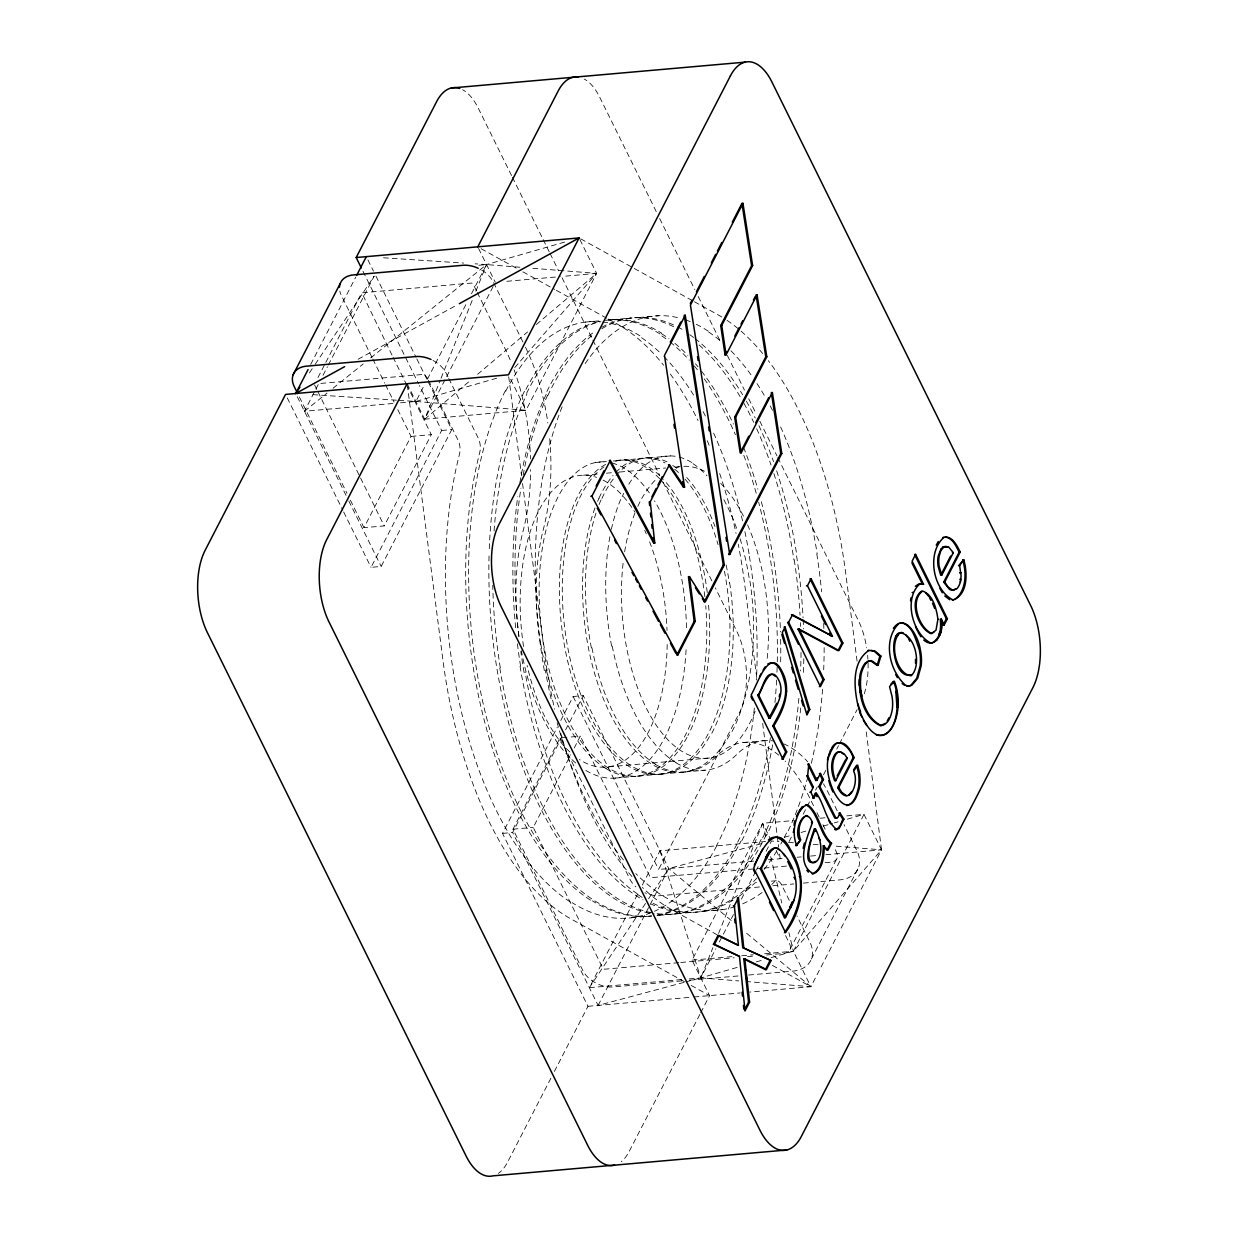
<?xml version="1.0" encoding="UTF-8"?>
<svg xmlns="http://www.w3.org/2000/svg" width="1238" height="1238" viewBox="0 0 1238 1238"><rect width="100%" height="100%" fill="white"/><g stroke="black" fill="none" stroke-linecap="round" stroke-linejoin="round"><path stroke-width="0.75" stroke-dasharray="5 3.75" d="M476.398 290.698L472.885 283.641L471.554 283.053L361.806 292.802L392.214 355.554M579.926 239.615L596.623 273.397L525.995 410.273L424.68 419.187L440.326 380.097M441.038 378.317L473.024 298.343M475.872 291.24L486.534 264.576L566.137 241.658M685.867 981.889L700.801 977.881L712.887 947.674M718.582 933.452L762.654 823.27L793.249 820.577M310.707 364.436L355.724 277.188M317.98 377.559L324.944 364.049M325.826 362.363L361.573 293.081M392.864 403.48L304.455 411.264L318.584 383.888M322.994 375.331L327.42 366.773M328.302 365.071L374.201 276.089L313.694 366.525M400.539 402.814L415.922 401.452L423.86 386.055M427.389 379.215L466.231 303.929M471.523 293.669L486.534 264.576L520.703 267.315M406.668 384.786L431.304 434.646L384.229 525.902L363.972 527.682L411.047 436.426L397.444 408.911M407.147 383.718L424.68 419.187L494.426 284.028M416.835 358.881L451.777 429.571L381.165 566.447L371.029 567.344L441.656 430.468L419.434 385.513M554.392 1071.412L587.988 1006.308L502.52 833.391L557.255 727.31M560.783 720.47L573.132 696.514L583.268 695.617L668.737 868.55L732.416 921.474M681.859 980.898L613.15 986.949A24.605 16.806 27.3 0 1 582.665 970.205L512.981 829.197L560.056 737.941L567.437 737.291M683.995 982.384L598.109 1005.426L512.656 832.493L562.083 736.687M565.611 729.832L583.268 695.617M678.811 962.669L604.392 969.215L602.937 968.41L533.253 827.417L570.733 754.747M574.231 748L580.328 736.161L569.279 737.136M681.581 979.568L589.35 987.692L638.777 891.871M642.321 885.031L659.978 850.815L765.657 841.515M550.864 1078.267L507.549 1162.203A58.573 29.078 85 0 1 498.388 1173.376M753.586 861.075L658.601 869.447L739.04 713.552A58.573 29.078 85 0 0 736.734 631.194L715.332 587.88M598.109 1005.426L649.316 906.185M650.198 904.483L668.737 868.55L763.954 843.001M700.723 1012.746L709.575 995.615L692.042 960.146L762.654 823.27L770.624 839.395M689.272 978.902L700.801 977.881L715.812 948.788M719.34 941.948L733.469 914.573M741.407 899.175L755.536 871.8M756.418 870.097L758.182 866.662M766.121 851.264L771.429 841.004L779.012 841.608M699.841 1014.464L629.136 1151.51A58.573 29.078 85 0 1 621.244 1161.724M789.024 841.608L792.568 834.752M803.168 814.202L811.122 798.789M815.548 790.215L817.312 786.795M823.502 774.802L826.148 769.665M836.749 749.098L838.528 745.678M839.41 743.961L857.083 709.699M790.061 949.391L837.136 858.135M811.37 959.063L858.445 867.807M309.454 372.87L312.626 368.104M589.35 987.692L647.567 900.32M648.619 898.726L668.737 868.55M514.76 367.562L596.623 273.397L530.189 268.073M424.68 419.187L470.239 380.561M477.589 374.325L527.558 331.97M536.364 324.495L596.623 273.397L562.207 276.43M304.455 411.264L327.033 393.08M333.053 388.221L363.152 363.987M370.673 357.921L486.534 264.576L475.083 263.818M358.107 359.252L457.642 304.61M398.744 400.323L415.922 401.452L499.224 377.466M784.381 837.275L791.778 835.139M801.048 832.478L808.445 830.342M823.255 826.086L832.509 823.409M834.366 822.883L838.064 821.815M847.318 819.154L863.985 814.356L881.518 849.825L810.89 986.701L749.717 992.087M659.978 850.815L700.801 977.881L737.833 967.218M756.341 961.895L763.738 959.76M771.15 957.624L793.357 951.233L881.518 849.825L865.966 729.708M478.843 265.257L486.534 264.576M506.775 281.305L560.303 276.6M585.125 322.097L599.857 320.812M611.881 319.729L632.138 317.949M638.653 317.547L658.91 315.767M320.874 383.409L424.479 374.294L427.621 378.519M441.656 430.468L451.777 429.571M411.047 436.426L431.304 434.646M595.308 462.563L606.357 461.604M613.212 461.016L670.331 455.955M583.5 475.206L598.79 473.86M606.434 473.195L612.176 472.684M619.82 472.018L665.704 467.979M675.252 467.128L679.074 466.803M743.512 742.475L763.784 740.695M608.678 766.848L710.008 757.935M615.007 778.129L635.264 776.334M638.297 776.071L658.57 774.292M661.603 774.029L681.859 772.249M684.893 771.97L705.149 770.191M512.981 829.197L533.253 827.417M502.52 833.391L512.656 832.493M820.005 818.225L825.746 817.714M846.777 815.873L863.985 814.356L793.357 951.233L810.89 986.701L748.247 981.688M768.411 859.776L784.01 858.398M797.164 857.253L801.218 856.897M810.581 856.062L816.507 855.551M825.916 854.715L881.518 849.825L834.056 846.018M762.159 868.225L650.507 877.696L580.328 736.161M764.063 868.055L786.966 866.043M825.142 862.685L830.868 862.174A11.715 8.001 27.3 0 0 836.609 852.425L834.056 847.225M771.305 881.177L776.83 880.682M759.482 886.965L660.225 895.693A24.605 16.806 27.3 0 1 644.952 892.799M772.837 885.789L793.821 883.947M803.369 883.112L839.627 879.909A35.144 24.002 27.3 0 0 856.882 850.63L844.053 824.663M631.395 917.745L651.668 915.965A298.807 151.841 84.9 0 1 592.429 900.893M690.402 912.514L656.295 915.625A298.807 152.104 85.1 0 0 740.943 841.144M702.333 911.416L722.605 909.636M692.042 960.146L734.103 956.448M741.748 955.767L753.215 954.761M764.682 953.755L793.357 951.233L788.916 932.678M680.73 962.499L734.165 957.794M747.52 956.618L753.246 956.107M766.616 954.947L783.793 953.43A11.715 8.001 27.3 0 0 789.534 943.665L785.263 935.015M689.489 980.233L739.117 975.869M748.65 975.033L792.552 971.165A35.144 24.002 27.3 0 0 809.807 941.886L796.963 915.919M587.988 1006.308L692.475 997.116M693.961 996.992L740.154 992.922M383.486 257.783L463.631 263.075M312.874 394.659L396.841 400.199M415.922 401.452L525.995 410.273L509.313 376.491M788.513 842.366L794.192 842.83M813.18 844.347L818.875 844.811M700.801 977.881L738.761 980.914M580.761 238.857L632.603 267.532M634.274 268.46L692.8 300.849M694.472 301.778L717.885 314.731A310.475 154.085 85 0 1 725.53 319.358M481.118 248.699L516.231 268.12M522.916 271.834L554.686 289.413M556.357 290.342L606.527 318.104M608.198 319.017L616.57 323.644A310.475 154.085 85 0 1 663.614 365.225M717.251 934.876L672.095 909.899A310.475 154.085 85 0 1 642.321 887.398M772.435 965.423L810.89 986.701L744.255 931.316M684.49 981.734L570.78 918.813A310.475 154.085 85 0 1 442.941 660.164L407.642 387.525M691.175 985.433L709.575 995.615M656.248 211.621L599.734 97.276A58.573 29.078 85 0 0 584.243 79.046M659.668 218.553L694.781 289.584M698.201 296.516L721.321 343.297M727.31 355.414L744.44 390.063M748.711 398.729L756.418 414.328M759.853 421.26L776.969 455.909M777.835 457.642L858.321 620.486A58.573 29.078 85 0 1 866.646 647.768M837.198 810.828L828.655 793.512A152.305 75.58 85 0 0 823.502 783.871M511.542 175.548L478.147 107.969A58.573 29.078 85 0 0 462.656 89.755M512.393 177.282L542.368 237.913M543.219 239.646L549.208 251.778M550.074 253.511L558.632 270.828M562.052 277.761L592.027 338.392M592.878 340.125L659.668 475.268M663.104 482.201L711.896 580.947M813.521 805.675L808.383 795.291A152.305 75.58 85 0 0 785.155 761.138M816.941 812.608L819.51 817.792M822.93 824.725L825.498 829.909M478.564 248.451L495.308 282.31M776.211 850.676L780.188 858.739L778.95 849.206M522.916 342.028L493.281 282.063A24.605 16.806 27.3 0 0 478.069 268.213M789.271 900.336L781.565 884.768A11.715 5.819 85 0 0 774.462 881.812A298.822 152.104 85.1 0 1 771.769 884.396M477.249 292.416L505.181 348.946A152.305 75.58 85 0 1 511.433 362.935M447.893 376.739L446.191 373.303A24.605 16.806 27.3 0 0 430.994 359.453M448.744 378.457L478.379 438.407A11.715 5.819 85 0 1 479.71 452.566A298.822 146.842 84.1 0 0 473.875 671.383A298.807 150.618 84.2 0 0 592.368 901.372M428.472 380.236L458.106 440.202A11.715 5.819 85 0 1 459.453 454.346A298.822 146.842 84.1 0 0 453.603 673.178A298.807 150.618 84.2 0 0 572.111 903.167M367.918 259.872L373.489 271.168M375.934 276.105L415.983 357.148M363.028 271.37L418.568 383.78M573.132 696.514L658.601 869.447M393.065 357.271L405.816 383.068M371.957 357.333L341.363 295.433A24.605 16.806 27.3 0 1 339.846 291.24M372.808 359.051L384.693 383.13M385.544 384.848L394.055 402.041M560.056 737.941L629.755 878.949A24.605 16.806 27.3 0 0 635.852 886.841M314.545 384.894L317.098 390.047M317.934 391.781L384.229 525.902M299.379 396.996L346.965 493.297M350.369 500.167L363.972 527.682M297.29 396.748L347.924 499.208M348.776 500.926L381.165 566.447M287.278 397.878L342.833 510.273M343.684 512.006L371.029 567.344M762.654 823.27L766.214 838.111M770.67 856.65L781.797 903.013M857.067 661.077L845.724 573.38A310.475 154.085 85 0 0 768.318 360.645M756.743 677.619L744.394 582.293A310.475 154.085 85 0 0 738.235 544.163M762.67 723.379L776.984 833.963M777.232 835.867L778.702 847.303M508.725 376.708L521.554 475.841M522.544 483.47L544.271 651.25A310.475 154.085 85 0 0 554.624 709.157M867.606 655.335A58.573 29.078 85 0 1 867.9 659.173M868.07 662.98A58.573 29.078 85 0 1 864.031 694.58M651.033 912.716A298.807 151.841 84.9 0 1 572.157 902.672M716.632 846.018A298.807 151.841 84.9 0 1 654.453 911.276M736.904 844.239A298.807 151.841 84.9 0 1 655.32 915.455M749.392 556.404A298.807 149.721 85.9 0 1 756.433 680.033M754.329 708.074A298.807 149.721 85.9 0 1 716.493 845.74M777.278 661.711A298.807 149.721 85.9 0 0 769.649 554.609A298.807 146.069 85.8 0 0 758.662 502.257M777.139 667.236A298.807 149.721 85.9 0 1 776.938 672.745M776.597 680.08A298.807 149.721 85.9 0 1 774.926 702.936M770.407 737.693A298.807 149.721 85.9 0 1 736.749 843.945M641.578 337.726A298.807 146.069 85.8 0 1 661.34 353.96M663.908 356.529A298.807 146.069 85.8 0 1 694.797 397.089M703.076 411.589A298.807 146.069 85.8 0 1 705.737 416.664M713.645 433.13A298.807 146.069 85.8 0 1 742.877 522.343M744.905 531.659A298.807 146.069 85.8 0 1 749.485 556.357M661.835 335.947A298.807 146.069 85.8 0 1 668.535 340.775M670.006 341.92A298.807 146.069 85.8 0 1 689.256 360.15M694.255 365.922A298.807 146.069 85.8 0 1 697.613 370.069M704.221 378.843A298.807 146.069 85.8 0 1 735.387 434.662M743.775 455.274A298.807 146.069 85.8 0 1 756.728 495.076M505.677 391.193A298.822 144.892 85.1 0 1 600.941 321.803M602.72 321.988A298.822 144.892 85.1 0 1 641.655 336.937M525.933 389.413A298.822 144.892 85.1 0 1 600.198 321.261M605.382 320.363A298.822 144.892 85.1 0 1 661.912 335.158M505.414 390.651A298.822 146.796 84.1 0 0 477.868 677.387A298.822 150.68 84.2 0 0 591.563 898.742A298.807 152.104 85.1 0 0 650.77 916.12M489.041 555.955A298.822 146.796 84.1 0 0 498.125 675.608A298.822 150.665 84.2 0 0 611.82 896.962A298.807 152.104 85.1 0 0 654.329 913.907M489.273 548.682A298.822 146.796 84.1 0 1 525.686 388.871M761.215 839.364A298.807 152.104 85.1 0 1 658.059 914.309M773.998 561.619A298.807 150.247 85.7 0 1 780.466 631.922M780.652 639.381A298.807 150.247 85.7 0 1 780.621 663.522M772.636 744.812A298.807 150.247 85.7 0 1 741.283 841.809M794.254 559.839A298.807 150.247 85.7 0 1 800.058 615.224M800.444 622.683A298.807 150.247 85.7 0 1 800.599 626.413M801.017 652.472A298.807 150.247 85.7 0 1 800.615 670.965M798.881 698.34A298.807 150.247 85.7 0 1 761.54 840.029M661.587 333.703A298.822 145.883 85.7 0 1 669.031 338.779M674.911 343.375A298.822 145.883 85.7 0 1 687.879 355.43M695.447 363.786A298.822 145.883 85.7 0 1 697.938 366.758M701.497 371.214A298.822 145.883 85.7 0 1 733.422 424.061M743.543 447.32A298.822 145.883 85.7 0 1 757.904 489.304M761.355 501.792A298.822 145.883 85.7 0 1 773.657 561.758M699.114 344.953A298.822 145.883 85.7 0 1 741.144 398.404M743.899 403.232A298.822 145.883 85.7 0 1 753.679 422.282M756.65 428.688A298.822 145.883 85.7 0 1 771.057 465.101M773.889 473.612A298.822 145.883 85.7 0 1 793.929 559.963M526.614 393.282A298.807 144.722 85.1 0 1 599.749 321.741M608.384 320.085A298.807 144.722 85.1 0 1 661.634 333.13M546.886 391.502A298.807 144.722 85.1 0 1 595.509 331.103M601.776 327.281A298.807 144.722 85.1 0 1 674.122 326.987M500.307 667.87A298.807 146.022 84.3 0 1 492.755 585.234M494.07 530.947A298.807 146.022 84.3 0 1 526.97 393.963M520.579 666.075A298.807 146.022 84.3 0 1 517.205 642.151M515.642 627.651A298.807 146.022 84.3 0 1 517.747 496.639M519.898 482.65A298.807 146.022 84.3 0 1 547.242 392.183M499.796 668.056A298.822 150.634 84.2 0 0 617.932 898.788A298.822 152.119 85.1 0 0 653.37 913.056M520.053 666.276A298.822 150.634 84.2 0 0 638.204 897.008A298.822 152.119 85.1 0 0 643.048 899.902M766.307 834.706A298.822 152.119 85.1 0 1 657.115 913.644M757.006 877.912A298.822 152.119 85.1 0 1 651.188 904.096M786.563 832.926A298.822 152.119 85.1 0 1 784.01 838.018M783.143 839.689A298.822 152.119 85.1 0 1 779.584 846.188M776.83 850.893A298.822 152.119 85.1 0 1 763.923 869.68M796.56 555.831A298.807 150.2 85.8 0 1 803.075 617.747M803.168 619.604A298.807 150.2 85.8 0 1 803.555 628.904M803.802 658.662A298.807 150.2 85.8 0 1 803.261 675.267M800.754 707.904A298.807 150.2 85.8 0 1 766.616 835.31M816.817 554.036A298.807 150.2 85.8 0 1 821.583 591.779M823.688 623.395A298.807 150.2 85.8 0 1 823.874 628.997M824.152 647.613A298.807 150.2 85.8 0 1 823.688 669.804M822.558 689.226A298.807 150.2 85.8 0 1 811.169 764.063M807.934 776.721A298.807 150.2 85.8 0 1 786.873 833.514M689.736 334.709A298.807 146.641 85.8 0 1 693.713 337.587M695.029 338.578A298.807 146.641 85.8 0 1 742.614 394.736M746.344 401.127A298.807 146.641 85.8 0 1 755.257 418.011M758.909 425.64A298.807 146.641 85.8 0 1 773.533 461.681M776.659 470.858A298.807 146.641 85.8 0 1 796.901 555.676M708.678 332.016A298.807 146.641 85.8 0 1 720.593 341.1M730.993 350.818A298.807 146.641 85.8 0 1 752.704 377.219M756.975 383.548A298.807 146.641 85.8 0 1 765.688 397.723M770.237 405.94A298.807 146.641 85.8 0 1 772.914 411.031M780.605 426.971A298.807 146.641 85.8 0 1 817.173 553.897M547.784 395.665A298.807 144.8 85.1 0 1 593.992 334.059M601.73 328.813A298.807 144.8 85.1 0 1 674.246 325.254M677.588 326.894A298.807 144.8 85.1 0 1 683.809 330.345M585.172 363.554A298.807 144.8 85.1 0 1 680.219 318.243M685.573 319.884A298.807 144.8 85.1 0 1 690.943 321.911M696.298 324.325A298.807 144.8 85.1 0 1 708.724 331.505M524.092 672.482A298.807 146.734 84.1 0 1 520.78 651.436M518.908 636.719A298.807 146.734 84.1 0 1 520.935 488.221M523.163 475.052A298.807 146.734 84.1 0 1 547.583 395.278M544.349 670.702A298.807 146.734 84.1 0 1 559.684 413.136M560.319 411.434A298.807 146.734 84.1 0 1 562.284 406.389M637.384 893.898A298.807 149.473 84.1 0 1 525.082 672.079M657.657 892.118A298.807 149.473 84.1 0 1 635.821 873.626M623.426 859.899A298.807 149.473 84.1 0 1 557.131 722.698M551.111 698.866A298.807 149.473 84.1 0 1 545.339 670.3M733.097 900.119A298.822 152.104 85.1 0 1 650.213 901.945M642.151 897.395A298.822 152.104 85.1 0 1 637.353 894.285M738.916 896.358A298.822 152.104 85.1 0 0 754.19 883.607A11.715 5.819 85 0 1 757.842 882.725M735.264 906.634A298.822 152.104 85.1 0 1 657.61 892.505M762.051 892.505A298.822 152.104 85.1 0 1 740.432 904.761M518.923 636.208A158.278 77.081 83.3 0 1 522.606 532.882A152.305 75.58 85 0 0 530.653 469.651M514.064 369.806A152.305 75.58 85 0 1 530.529 458.911M540.557 643.481A158.278 77.081 83.3 0 1 542.878 531.102A152.305 75.58 85 0 0 549.564 437.354M525.454 347.166A152.305 75.58 85 0 1 547.861 423.04M575.608 762.933A158.278 80.78 83.5 0 1 521.368 650.646M606.109 768.612A158.278 80.78 83.5 0 1 540.681 643.451M585.837 770.438A158.278 82.358 85.2 0 0 664.682 737.771A158.278 79.959 86.7 0 0 686.177 647.923M606.109 768.643A158.278 82.358 85.2 0 0 684.939 735.991A158.278 79.959 86.7 0 0 705.722 605.769M686.471 627.759A158.278 79.959 86.7 0 0 683.144 587.601A158.278 76.122 86.4 0 0 654.515 500.833M704.824 596.654A158.278 79.959 86.7 0 0 703.401 585.822A158.278 76.122 86.4 0 0 660.875 480.081M649.346 492.863A158.278 76.122 86.4 0 0 626.645 469.713A158.278 74.682 84.7 0 0 612.872 463.244M659.591 478.704A158.278 76.122 86.4 0 0 646.917 467.918A158.278 74.682 84.7 0 0 615.565 460.784M604.005 461.82A158.278 74.682 84.7 0 0 555.645 501.823A158.278 77.081 83.3 0 0 544.968 651.498A158.278 80.903 83.5 0 0 609.142 768.489A158.278 82.358 85.2 0 0 687.941 735.558M605.645 464.42A158.278 74.682 84.7 0 0 575.902 500.044A158.278 77.081 83.3 0 0 565.224 649.702A158.278 80.919 83.5 0 0 629.399 766.693A158.278 82.358 85.2 0 0 708.198 733.778A158.278 79.959 86.7 0 0 726.536 583.516A158.278 76.122 86.4 0 0 723.673 567.298M707.254 592.507A158.278 79.959 86.7 0 0 706.264 585.295A158.278 76.122 86.4 0 0 663.661 479.71M708.585 605.243A158.278 79.959 86.7 0 1 687.926 735.542M659.761 475.702A158.278 76.122 86.4 0 0 649.687 467.577A158.278 74.682 84.7 0 0 611.587 462.718M674.71 469.264A158.278 76.122 86.4 0 1 678.703 472.684M685.032 479.168A158.278 76.122 86.4 0 1 718.071 544.612M603.943 466.958A158.278 74.682 84.7 0 0 578.719 499.966A158.278 77.081 83.3 0 0 568.165 649.702A158.278 80.919 83.5 0 0 632.432 766.523A158.278 82.358 85.2 0 0 711.185 733.345M598.975 498.187A158.278 74.682 84.7 0 1 613.073 475.423M615.75 472.467A158.278 74.682 84.7 0 1 665.069 462.935M594.983 507.967A158.278 77.081 83.3 0 0 588.437 647.923A158.278 80.903 83.5 0 0 652.705 764.744A158.278 82.358 85.2 0 0 731.457 731.565M597.598 501.359A158.278 77.081 83.3 0 1 598.991 498.202M729.662 582.881A158.278 80.439 86.5 0 1 711.479 733.933M749.934 581.102A158.278 80.439 86.5 0 1 731.751 732.153M672.714 465.457A158.278 76.122 86.4 0 1 677.496 468.908M686.703 477.543A158.278 76.122 86.4 0 1 714.991 526.46M726.149 565.023A158.278 76.122 86.4 0 1 729.399 583.005M692.986 463.677A158.278 76.122 86.4 0 1 706.96 475.748M723.859 499.765A158.278 76.122 86.4 0 1 737.136 529.802M740.061 538.685A158.278 76.122 86.4 0 1 749.655 581.21M622.203 496.624A158.278 74.914 85 0 1 623.766 493.343M628.796 484.213A158.278 74.914 85 0 1 677.403 456.683M679.182 457.085A158.278 74.914 85 0 1 693.017 463.244M601.947 498.403A158.278 74.914 85 0 1 614.868 476.97M615.982 475.624A158.278 74.914 85 0 1 667.855 462.254M591.377 647.923A158.278 77.081 83.3 0 1 596.004 513.089M599.084 504.547A158.278 77.081 83.3 0 1 601.807 498.125M611.649 646.143A158.278 77.081 83.3 0 1 609.947 536.348M611.371 529.307A158.278 77.081 83.3 0 1 622.064 496.345M655.738 764.372A158.278 80.253 83.4 0 1 591.934 647.691M676.01 762.593A158.278 80.238 83.4 0 1 612.191 645.896M655.722 764.573A158.278 82.358 85.2 0 0 715.904 756.851A152.305 75.58 85 0 1 778.748 755.18M675.994 762.794A158.278 82.358 85.2 0 0 736.161 755.056A152.305 75.58 85 0 1 773.673 740.989M783.639 743.852A152.305 75.58 85 0 1 807.718 761.803M670.331 374.031A310.475 154.085 85 0 1 698.031 420.533M707.254 440.697A310.475 154.085 85 0 1 710.148 447.707M719.68 473.489A310.475 154.085 85 0 1 736.053 533.454M631.953 876.519A310.475 154.085 85 0 1 560.752 733.283M727.062 320.363A310.475 154.085 85 0 1 739.69 329.989M741.036 331.134A310.475 154.085 85 0 1 762.654 353.511M667.174 644.518A146.455 72.686 85 0 1 579.399 759.498M569.913 752.008A146.455 72.686 85 0 1 527.125 665.471M523.55 646.515A146.455 72.686 85 0 1 596.561 477.342M603.092 480.127A146.455 72.686 85 0 1 634.97 512.253M644.719 530.359A146.455 72.686 85 0 1 646.267 533.795M649.579 541.795A146.455 72.686 85 0 1 667.019 630.405M755.134 711.308A146.455 72.686 85 0 1 664.945 736.579A146.455 72.686 85 0 1 623.379 560.783M624.648 551.777A146.455 72.686 85 0 1 635.574 511.526M637.818 506.373A146.455 72.686 85 0 1 657.192 478.27M675.205 467.732A146.455 72.686 85 0 1 704.422 471.214M720.733 483.439A146.455 72.686 85 0 1 744.44 518.088M747.582 524.881A146.455 72.686 85 0 1 767.018 660.164"/><path stroke-width="1.5" d="M868.039 650.399L875.281 651.188L880.883 656.094L878.129 665.286L871.552 660.643L868.442 660.844L865.022 663.336A32.188 15.97 85 0 0 860.07 674.447C857.501 692.336 862.994 717.591 880.404 725.731L885.232 723.394M869.447 660.767L866.027 663.259A32.188 15.97 85 0 0 861.091 674.354C858.46 692.274 864.016 717.483 881.41 725.638C888.451 724.292 890.973 716.245 892.18 710.101A22.392 11.111 85 0 0 892.056 696.561L889.534 686.564L894.409 681.411C908.444 717.266 880.543 767.405 858.507 708.059M800.181 809.59L802.193 806.913C795.013 818.225 791.484 832.632 796.684 845.523L795.663 845.616L800.615 839.921C797.566 831.812 798.68 820.624 806.278 815.548M805.706 804.979L807.996 804.994C819.865 814.341 820.392 833.019 831.534 843.279L827.974 850.166L823.332 845.755C822.852 855.272 822.527 869.695 812.236 873.904M824.353 845.662C823.874 855.179 823.549 869.602 813.258 873.811C794.935 863.257 807.455 837.352 812.422 822.45C805.149 803.756 792.831 831.1 799.593 839.998M767.885 663.893C777.433 659.018 782.478 673.89 784.319 680.761C789.179 696.886 780.28 712.237 772.806 725.87L785.712 751.961L781.921 759.296L782.942 759.219L786.718 751.884L773.827 725.793C783.917 709.823 791.995 689.365 781.952 671.306C769.169 645.06 756.557 686.781 751.141 694.889L782.942 759.219M860.302 679.523L860.162 685.14L859.157 685.218L859.28 679.616M836.764 829.522C825.947 821.336 824.353 804.019 816.399 793.233L815.393 793.31L812.793 798.34L813.815 798.247L810.782 792.134L813.381 787.105L807.671 775.561L808.801 764.063L807.795 764.156L815.842 780.451L816.863 780.358L820.438 773.425L819.417 773.518L822.45 779.631L818.875 786.563L834.675 817.807A3.714 1.842 85 0 0 835.836 818.256L837.971 817.297L839.983 812.995L838.977 813.087L842.877 819.185L840.231 825.622L836.996 829.383L834.691 829.352L835.805 829.816L839.178 828.47L843.883 819.092L839.983 812.995M894.409 681.411L893.387 681.504C900.784 695.926 899.005 739.365 876.365 735.062M910.549 600.832L910.936 597.892M793.852 831.534L793.125 832.122L794.131 832.029L794.285 828.547M900.181 632.633C888.575 642.832 896.173 674.261 911.137 675.778C922.387 665.301 914.944 633.144 899.159 632.726L897.519 633.918L897.117 636.255L896.049 635.914C889.905 646.499 896.389 680.111 911.741 674.586M931.827 643.002C940.586 639.087 941.251 627.48 940.261 619.201L941.267 619.124L944.176 624.973L943.155 625.066L946.374 618.83L914.573 554.5L915.594 554.407L947.38 618.737L944.176 624.973M923.749 640.061C936.16 650.94 944.888 629.291 941.267 619.124M945.43 537.075C952.827 538.236 956.092 546.268 959.171 552.148L943.712 582.123L949.453 589.35L951.651 590.247L956.618 588.932A19.607 9.734 85 0 0 960.317 582.108L961.106 575.98L959.62 565.627L963.737 559.684L958.614 565.72L959.62 565.627M827.417 760.117L828.268 756.449M779.197 696.623L779.801 694.054M943.867 537.416C926.21 552.798 932.926 590.526 953.337 600.043M794.146 823.626L794.827 820.809M803.122 848.309L804.39 843.093M919.973 583.81C903.214 598.325 912.251 634.057 931.038 643.126M815.424 828.795C793.187 880.063 835.108 867.544 815.424 828.795L814.403 828.887C813.01 832.617 799.392 869.324 815.811 861.4M878.129 665.286L877.123 665.379L879.878 656.186L874.26 651.281L871.134 650.229M792.676 901.759L790.633 907.655L785.496 917.59L784.49 917.683L760.225 868.581C765.548 862.515 766.477 847.396 777 847.906C794.177 859.915 803.199 889.905 789.612 907.748L792.428 901.728M939.874 631.891L938.853 635.125L939.874 635.048L940.88 631.813M828.686 754.623L829.692 754.53C819.138 774.013 847.69 834.335 859.435 787.647A24.11 11.962 85 0 0 859.373 772.233L857.702 765.177L853.601 771.119C859.76 782.772 848.819 809.064 837.693 787.616L838.699 787.523L854.143 757.594C850.97 751.296 845.956 740.045 837.058 743.295C833.53 743.048 825.142 765.811 830.698 749.671M790.633 907.655L794.146 900.134M796.421 816.399L798.479 812.298M293.174 374.665L340.264 283.409M361.31 267.919L356.188 257.535L436.612 101.655A58.573 29.078 85 0 1 459.793 88.471M344.613 366.665L295.696 393.529L308.061 369.574M356.606 275.47L366.324 256.653M407.147 383.718L326.724 539.598A58.573 29.078 85 0 0 329.014 621.971L587.617 1145.181A58.573 29.078 85 0 0 614.543 1165.159M477.775 246.842L558.199 90.962A58.573 29.078 85 0 1 578.486 77.05M356.188 257.535L579.09 237.928L508.478 374.805L285.56 394.411L205.137 550.306A58.573 29.078 85 0 0 207.427 632.664L466.03 1155.89A58.573 29.078 85 0 0 492.956 1175.852L786.795 1149.994M596.128 486.07L604.051 470.703M670.392 342.137L680.761 322.019M690.293 303.558L692.042 300.169M696.421 291.688L704.298 276.414M711.308 262.843L715.672 254.347M717.436 250.958L721.8 242.478M732.308 222.113L741.949 203.45L742.955 203.357L752.627 265.582L721.739 325.455L726.087 354.857L725.066 354.95L720.717 325.548L751.605 265.675L741.949 203.45M702.348 598.619L704.345 601.761L705.351 601.668L689.442 576.614L688.421 576.707L694.193 621.43L676.815 655.088L677.836 655.01L591.857 496.221L610.349 460.381L609.328 460.474L653.757 543.203L654.778 543.111L650.26 501.808L669.433 464.652L684.568 487.23L683.546 487.323L668.412 464.745M704.345 601.761L723.286 565.039L684.227 315.319L685.233 315.226L664.481 355.445L684.568 487.23M742.955 203.357L690.433 305.167L729.724 554.438L728.702 554.531L780.76 453.634L771.336 392.539M651.853 496.84L656.217 488.391M657.966 485.017L662.315 476.568M725.066 354.95L726.845 351.515M734.815 336.071L739.241 327.482M741.005 324.047L742.785 320.627M753.4 300.029L755.18 296.594M726.087 354.857L757.068 294.783L756.062 294.876L765.78 356.884L734.66 417.221L740.2 452.891L741.206 452.799L772.357 392.446L781.782 453.541L729.724 554.438M741.206 452.799L735.666 417.129L766.802 356.807L757.068 294.783M741.067 451.22L748.851 436.116M755.768 422.715L768.736 397.568M677.836 655.01L695.199 621.337L689.442 576.614M705.351 601.668L724.292 564.946L685.233 315.226M785.093 627.062L782.292 632.494L806.928 714.96L809.745 709.498L785.093 627.062L784.072 627.155M798.061 629.121L799.067 629.043L824.028 679.554L820.407 686.595L788.606 622.265L792.49 614.744L832.416 636.255L807.455 585.729L811.076 578.734L810.054 578.811L841.855 643.141L837.971 650.662L798.061 629.121L823.022 679.647L819.386 686.688M770.036 718.133L758.693 695.168C762.299 689.442 769.835 663.522 778.191 679.074C785.697 692.29 776.381 706.681 770.036 718.133L769.03 718.226L757.671 695.245C762.5 690.974 765.749 666.942 775.561 676.49M769.03 718.226L776.706 703.323M811.076 578.734L842.861 643.064L838.977 650.584L799.067 629.043M806.619 713.692L808.739 709.591L784.629 628.997M743.79 958.955L744.812 958.877L749.563 1002.161L745.028 1010.966L739.473 956.401L713.444 944.331L717.947 935.603L718.969 935.51L738.421 945.368L734.304 905.767L738.452 897.736L737.446 897.829L742.723 947.565L771.026 960.564L766.415 969.509L765.394 969.602L743.79 958.955L748.557 1002.254L744.765 1009.589M754.298 865.145L759.931 854.235M713.444 944.331L714.465 944.254L718.969 935.51M915.594 554.407L912.112 561.17L923.533 584.259L920.701 583.81M785.496 917.59L761.231 868.488L769.912 852.146L774.586 847.891M815.842 780.451L817.281 777.681M813.815 798.247L816.399 793.233M836.548 817.838L835.836 818.256L836.857 818.163A3.714 1.842 85 0 1 835.696 817.73L819.881 786.486L823.456 779.553L820.438 773.425M837.167 775.963L845.461 759.915M941.561 573.658L950.66 556.017M835.696 780.698L847.303 758.213L844.254 753.927L840.478 751.776A15.862 7.877 85 0 0 835.65 754.716C831.178 762.639 832.276 772.574 835.696 780.698L834.691 780.791C831.255 772.667 830.156 762.732 834.644 754.809A15.862 7.877 85 0 1 839.472 751.868M941.747 575.159L953.322 552.721L948.571 546.917L945.12 546.36L941.066 548.713L938.095 556.466A17.317 8.589 85 0 0 938.11 566.339L940.725 575.252L941.747 575.159L939.131 566.246A17.317 8.589 85 0 1 939.116 556.373L940.787 550.833L943.526 547.134L942.52 547.211L947.565 546.995M837.693 787.616L853.121 757.687C850.986 748.742 838.126 735.295 831.534 748.356M943.712 582.123L944.718 582.03L960.193 552.055C956.943 545.447 952.007 534.785 942.845 537.509M784.49 917.683L788.761 909.404M765.394 969.602L770.005 960.657M831.534 843.279L830.528 843.372L826.969 850.258L823.332 845.755M785.496 932.508C803.741 908.259 807.439 875.08 790.184 849.175C775.576 819.525 759.869 852.177 753.71 868.178L785.496 932.508L784.49 932.601C799.934 910.611 806.882 881.92 793.233 857.145C789.674 848.742 779.522 830.094 768.396 839.998M759.498 676.83L761.2 673.534M760.813 852.595L762.577 849.283M887.259 720.949L888.977 717.731M765.579 858.213L768.906 852.239M936.253 545.138L938.249 541.548M898.525 633.825L897.117 636.255L896.049 635.914L897.519 633.918M763.15 670.207L765.115 666.88M851.759 791.577L848.85 795.075M295.696 393.529L299.936 387.169M853.616 769.726L856.696 765.27L858.352 772.311A24.11 11.962 85 0 1 858.414 787.739C856.773 794.533 854.282 803.57 846.668 805.629M796.684 845.523L800.615 839.921M893.387 628.27C905.612 611.634 918.782 638.065 920.236 649.269A25.565 12.689 85 0 1 921.18 665.812L917.714 678.269L911.926 685.14A25.967 12.891 85 0 1 905.334 685.032C889.224 670.687 882.415 639.69 898.989 623.364M800.181 810.844L803.214 806.82L806.712 804.886M799.175 810.936L803.214 806.82M769.912 852.146L766.43 856.495L766.585 858.12M935.789 640.433L936.795 640.356M890.958 684.072L893.387 681.504M915.346 586.255L918.952 583.903L923.533 584.259M933.87 631.953L930.914 633.639C917.962 628.099 908.274 600.91 921.567 591.13M954.854 599.501C966.584 590.464 966.584 572.823 962.715 559.777M953.833 590.093L955.612 589.025M459.329 303.681L579.09 237.928M869.045 650.306C851.311 662.067 853.941 688.421 858.259 706.619M785.65 691.423L786.672 691.33M952.332 600.136C968.101 595.416 967.636 572.683 963.737 559.684M794.425 825.019L793.79 825.034M451.205 88.006L745.044 62.148M751.605 265.675L752.627 265.582M720.717 325.548L721.739 325.455M765.78 356.884L766.802 356.807M734.66 417.221L735.666 417.129M780.76 453.634L781.782 453.541M590.836 496.314L591.857 496.221M650.26 501.808L649.254 501.901L649.656 505.661M723.286 565.039L724.292 564.946M952.316 552.813L953.322 552.721M959.171 552.148L960.193 552.055M806.449 585.822L807.455 585.729M959.883 579.198L960.889 579.105L960.317 582.108M912.143 592.507L913.149 592.414M694.193 621.43L695.199 621.337M792.49 614.744L791.469 614.837L832.416 636.255M788.606 622.265L787.6 622.358L798.479 644.364M946.374 618.83L947.38 618.737M841.855 643.141L842.861 643.064M879.878 656.186L880.883 656.094M823.022 679.647L824.028 679.554M757.671 695.245L758.693 695.168M808.739 709.591L809.745 709.498M772.806 725.87L773.827 725.793M785.712 751.961L786.718 751.884M846.281 758.306L847.303 758.213M853.121 757.687L854.143 757.594M807.671 775.561L806.65 775.653L812.36 787.198L813.381 787.105M822.45 779.631L823.456 779.553M818.875 786.563L819.881 786.486M809.776 792.227L810.782 792.134M842.877 819.185L843.883 819.092M811.416 822.543L812.422 822.45M760.225 868.581L761.231 868.488M733.298 905.86L734.304 905.767M738.421 945.368L717.947 935.603M742.723 947.565L771.026 960.564M748.557 1002.254L749.563 1002.161M900.537 622.637C912.592 624.385 915.625 639.783 919.215 649.362A25.565 12.689 85 0 1 920.174 665.905L916.693 678.362L910.905 685.233A25.967 12.891 85 0 1 906.464 685.898M901.202 632.355L903.4 633.005M783.499 840.463L780.219 838.064M806.124 815.548L807.95 816.616M870.531 660.721L877.123 665.379M952.656 590.155L948.091 587.075L944.718 582.03M846.39 795.616L841.948 792.475L838.699 787.523M775.978 847.984L779.615 849.732M714.465 944.254L739.473 956.401M744.812 958.877L766.415 969.509M806.975 805.071C818.86 814.434 819.37 833.097 830.528 843.372M949.747 599.718L944.78 596.004M902.146 683.577L904.313 685.109M779.213 838.141L782.478 840.556M841.422 752.472L843.248 754.019M925.699 592.739L928.655 596.252M806.851 870.268L808.368 872.125M905.612 634.769L907.485 637.276M783.267 853.771L784.753 855.907M695.385 587.663L699.362 593.931M918.163 632.401L920.917 636.781M863.304 720.098L866.677 725.514M818.844 838.049L820.175 840.184M793.976 877.324L795.338 879.568M929.429 597.629L930.976 600.415M939.859 588.313L942.304 592.723M814.403 828.887L815.749 831.302M895.708 674.54L897.411 677.65M597.242 508.137L600.894 514.9M614.621 540.232L616.447 543.606M631.999 572.327L633.825 575.701M635.667 579.09L637.493 582.464M639.319 585.837L641.145 589.211M645.725 597.66L647.551 601.034M653.045 611.17L658.523 621.306M660.349 624.695L664.93 633.129M670.423 643.265L675.902 653.401M610.349 460.381L654.778 543.111M908.413 638.529L909.837 641.222M828.826 820.407L830.512 823.765M911.911 562.903L922.511 584.351M821.428 616.137L825.576 624.556M829.739 632.974L831.41 636.332M808.801 764.063L816.863 780.358M815.393 793.31L817.065 796.715M750.971 696.669L752.642 700.058M753.524 869.958L755.211 873.347M769.432 902.131L773.611 910.595M297.677 393.56L294.273 386.674A24.605 16.806 27.3 0 1 306.343 366.185L415.72 356.559A24.605 16.806 27.3 0 1 430.994 359.453M915.47 626.645L917.482 630.962M859.59 712.113L861.818 716.91M787.739 861.478L791.159 868.983M831.023 787.585L832.926 791.949M859.667 690.696L861.385 694.657L860.812 696.174L861.818 696.081L860.689 690.603M932.524 603.2L934.705 608.431M857.795 703.726L860.611 712.02M781.828 634.413L784.567 643.574M791.686 667.406L793.326 672.899M795.508 680.235L798.247 689.396M801.543 700.399L803.183 705.892M828.795 780.698L830.404 786.13M697.52 356.637L698.108 360.444M708.616 427.033L709.204 430.839M726.01 537.4L726.598 541.207M673.952 424.294L674.524 428.116M682.68 481.597L683.546 487.323M895.848 691.284L896.977 707.177M650.476 513.166L650.894 516.927M651.714 524.432L652.116 528.177M653.138 537.571L653.757 543.203M745.616 969.71L746.777 980.542M738.452 897.736L743.729 947.472M734.676 919.06L735.062 922.836M742.104 992.242L742.475 996.002M743.434 1005.411L743.821 1009.171M897.983 707.099L896.854 691.191M915.501 659.405L915.532 663.243M339.475 287.17A24.605 16.806 27.3 0 1 353.434 274.929L462.795 265.303A24.605 16.806 27.3 0 1 478.069 268.213M937.924 619.201L936.036 630.096L931.92 633.562C918.967 628.022 909.28 600.832 922.589 591.037C933.127 594.704 936.501 609.034 937.924 619.201M730.451 75.797L498.96 524.448A58.573 29.078 85 0 0 501.266 606.806L759.853 1130.031A58.573 29.078 85 0 0 801.388 1136.345L1032.863 687.694A58.573 29.078 85 0 0 1030.573 605.336L771.97 82.11A58.573 29.078 85 0 0 730.451 75.797M912.561 616.153L912.561 616.153M800.491 876.427L799.469 876.519L800.491 876.427M960.936 572.761L959.93 572.854L960.936 572.761"/></g></svg>
